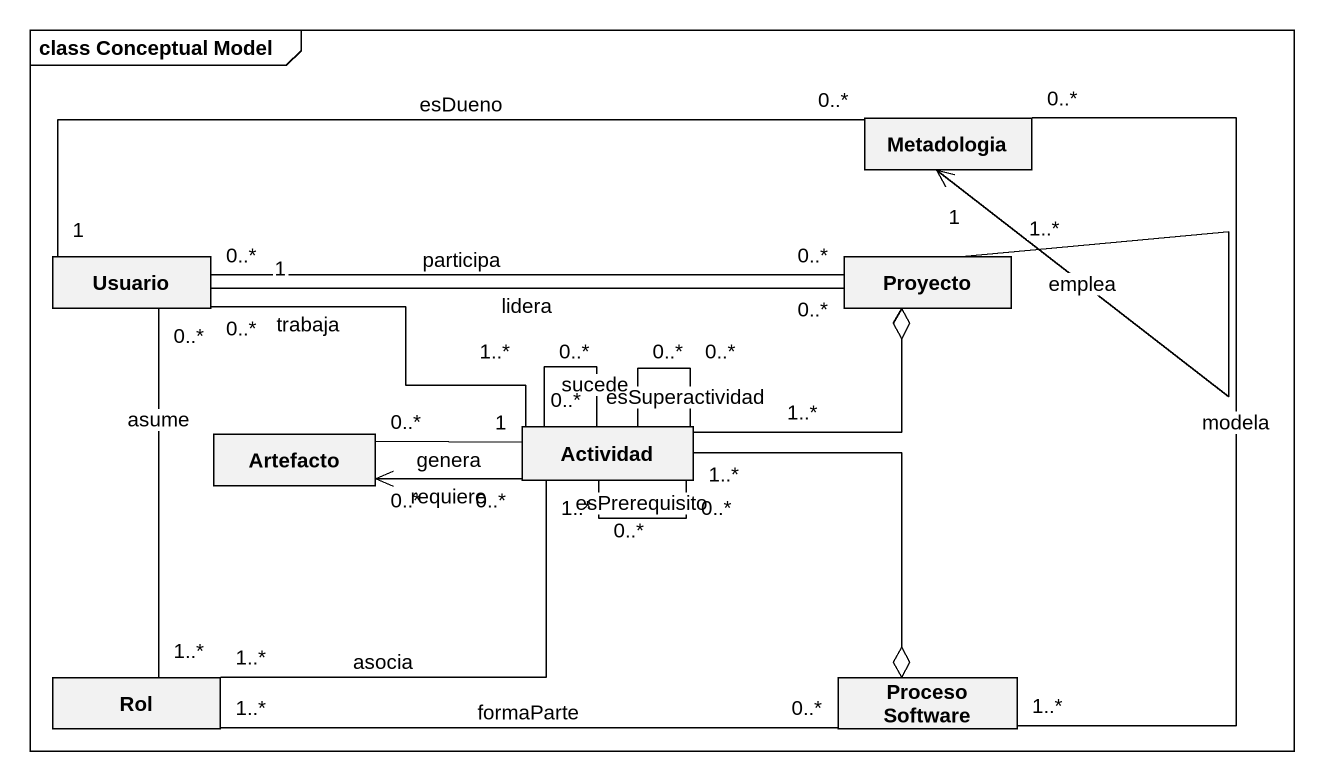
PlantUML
@startuml
mainframe class Conceptual Model
hide circle
hide empty members
class Metadologia
class Usuario
class Proyecto
class Artefacto
class Actividad
class Rol
class "Proceso Software" as Proceso_Software
Usuario "1" -right- "0..*" Metadologia : esDueno
Usuario "0..*" -right- "0..*" Proyecto : participa
Usuario "1" -right- "0..*" Proyecto : lidera
Usuario "0..*" -right- "1..*" Actividad : trabaja
Proyecto "1..*" -up-> "1" Metadologia : emplea
Artefacto "0..*" <-right- "0..*" Actividad : requiere
Actividad "1..*" -right-o Proyecto
Actividad "1" -left- "0..*" Artefacto : genera
Actividad "0..*" -- "0..*" Actividad : esSuperactividad
Actividad "0..*" -- "0..*" Actividad : esPrerequisito
Actividad "0..*" -- "0..*" Actividad : sucede
Actividad "1..*" --o Proceso_Software
Rol "1..*" -up- "0..*" Usuario : asume
Rol "1..*" -right- "1..*" Actividad : asocia
Rol "1..*" -right- "0..*" Proceso_Software : formaParte
Proceso_Software "1..*" -up- "0..*" Metadologia : modela
@enduml
